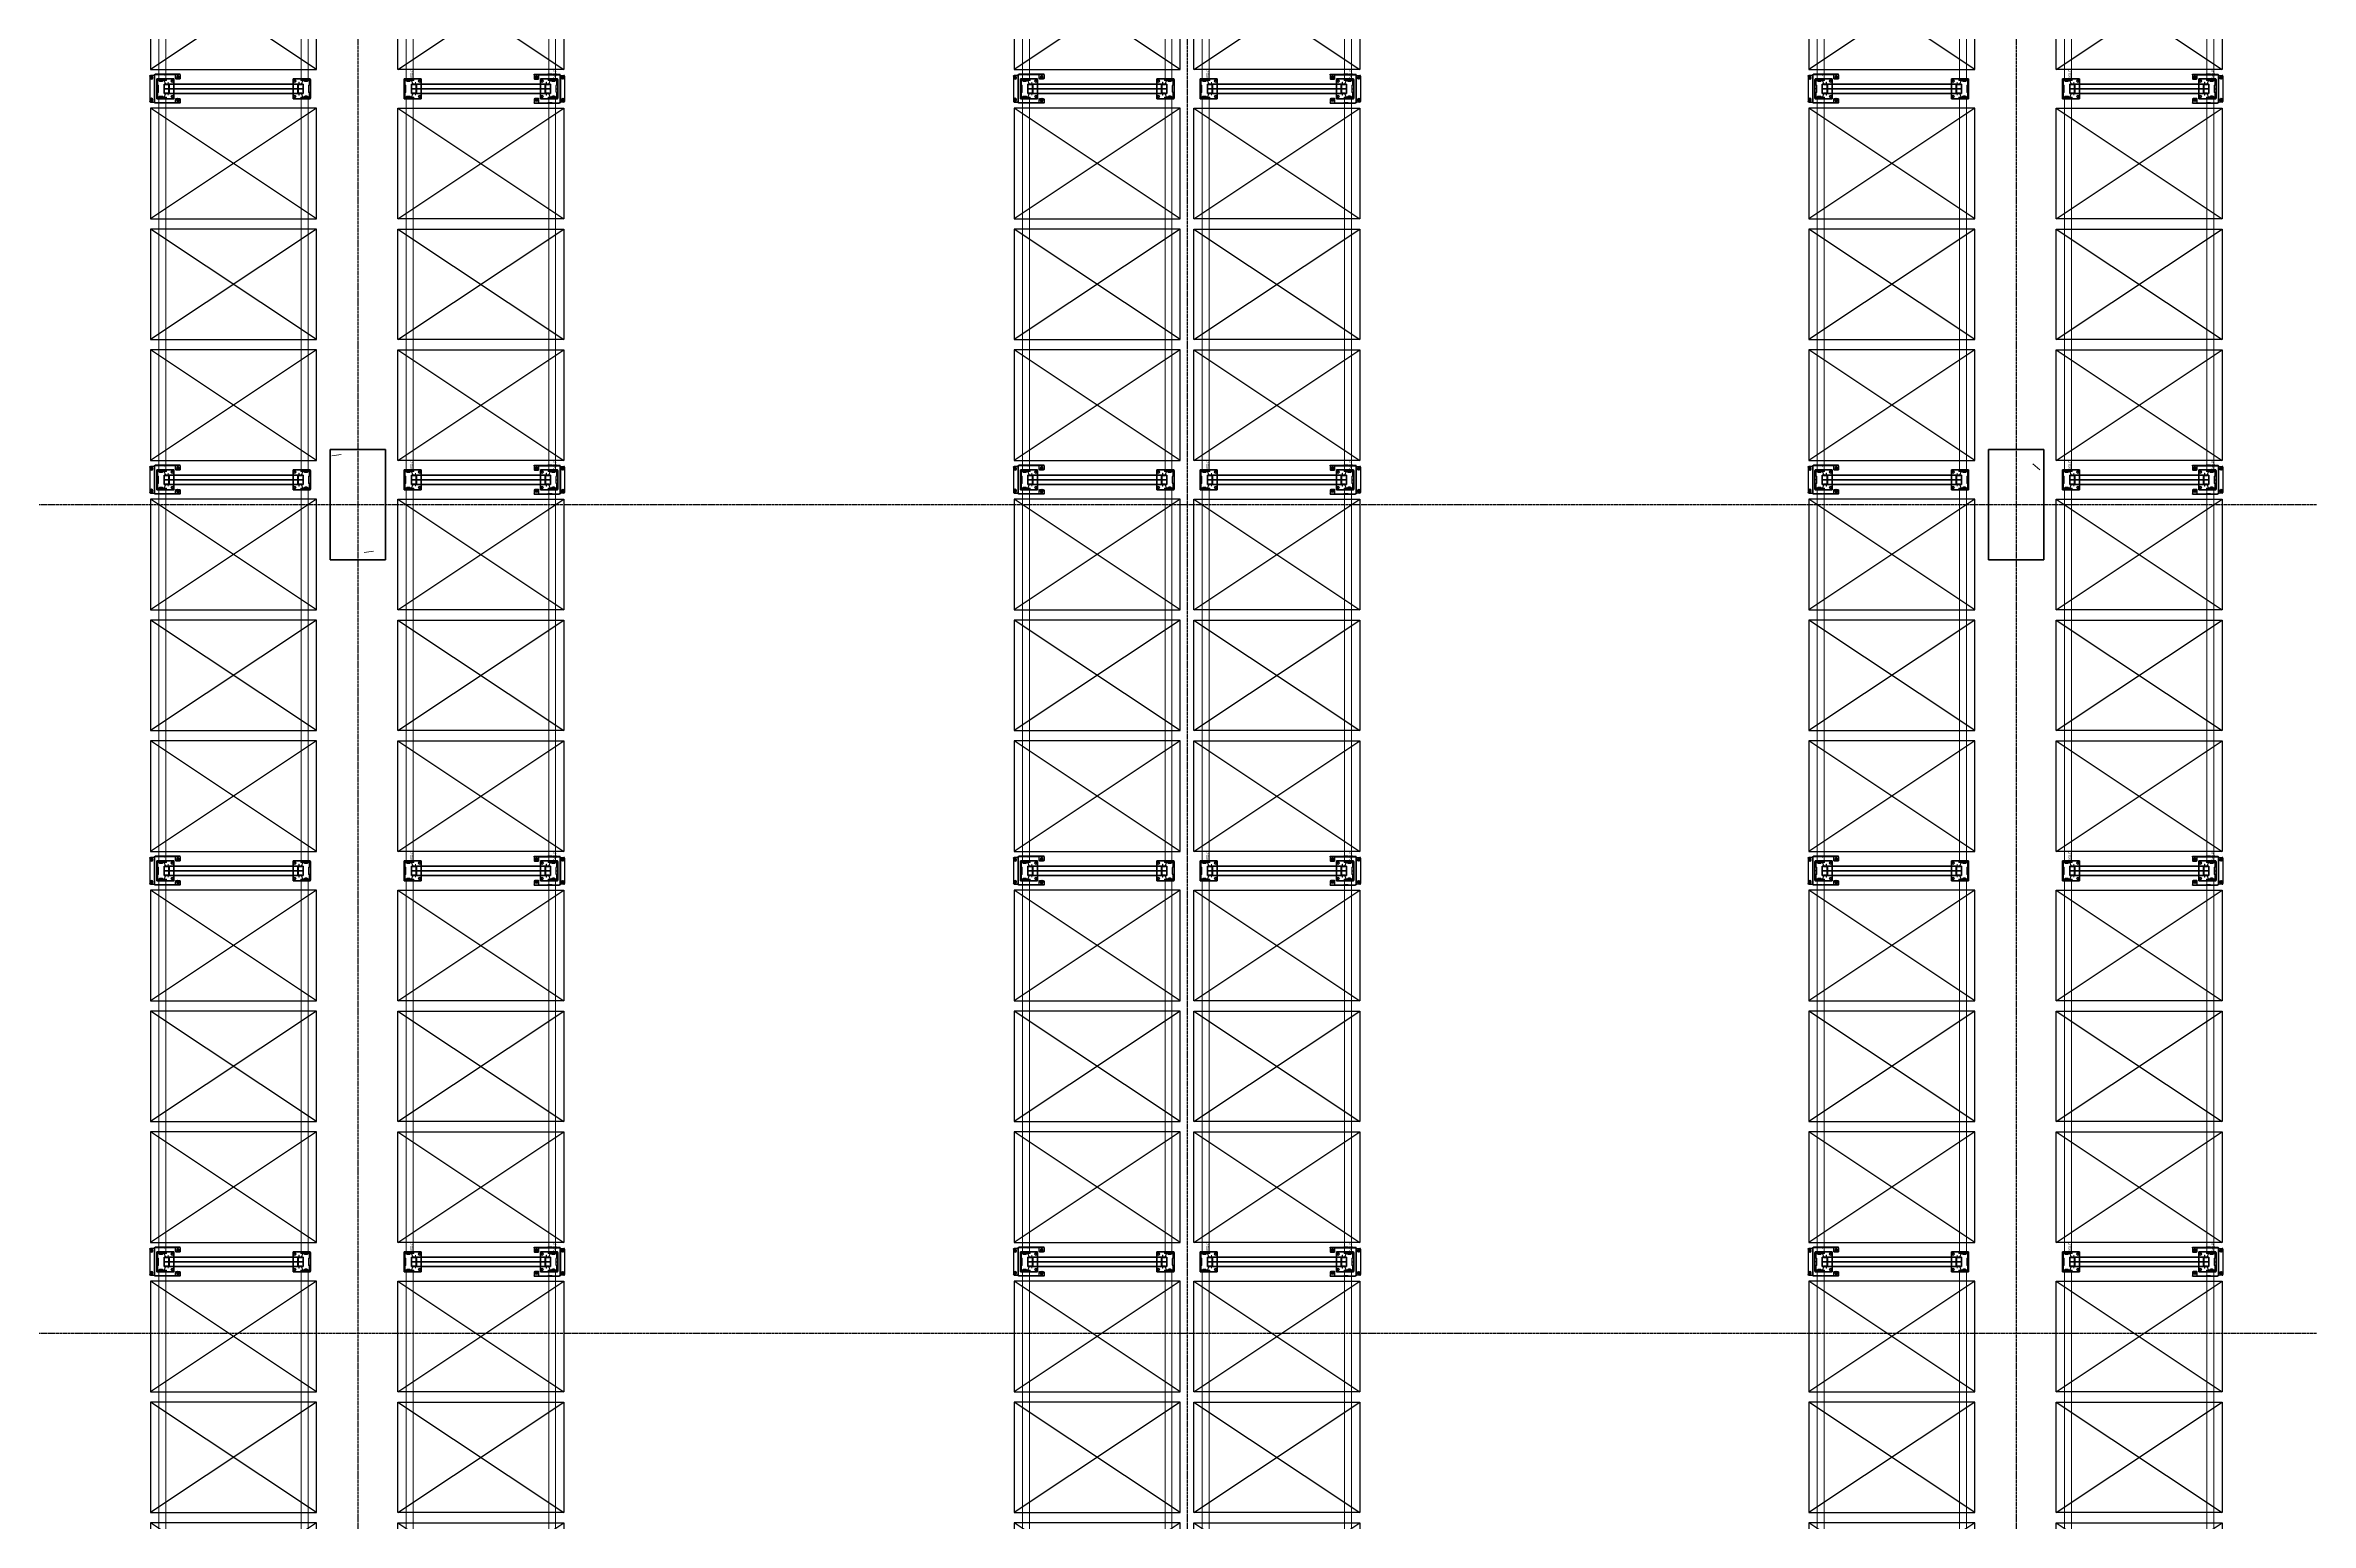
# Model space of a CAD drawing. Header units: millimetres. Extents: x 2140 to 223837, y 2113 to 170313.
# Drawn here: x 73900 to 90293, y 76390 to 87083 of the extents above; entities that cross this region are included whole.
import ezdxf

# ---------------------------------------------------------------- set-up
doc = ezdxf.new("R2010")
doc.units = ezdxf.units.MM
doc.linetypes.add('Линия сетки', pattern=[22.225, 12.7, -3.175, 3.175, -3.175])
for name, color, linetype, lineweight in [('1.Балка', 5, 'Continuous', 0), ('3.Опора', 7, 'Continuous', 0), ('S-COLS', 7, 'Continuous', 18)]:
    doc.layers.add(name, color=color, linetype=linetype, lineweight=lineweight)
for name, color, linetype in [('12.Секция', 7, 'Continuous'), ('2.Стойка', 7, 'Continuous'), ('отбойники', 1, 'Continuous'), ('Размеры', 7, 'Continuous'), ('Стены', 7, 'Continuous')]:
    doc.layers.add(name, color=color, linetype=linetype)
doc.styles.add('Курсив', font='isocpeui.ttf')
doc.dimstyles.new('Рзм блок', dxfattribs={"dimtxt": 40, "dimasz": 80, "dimexe": 0.18, "dimexo": 0, "dimgap": 5, "dimtad": 1, "dimtoh": 1, "dimdec": 0, "dimzin": 0, "dimdsep": 46, "dimtxsty": 'Курсив', "dimblk": 'NONE', "dimcen": 0.09, "dimse1": 1, "dimse2": 1, "dimsd1": 1, "dimsd2": 1, "dimadec": 0, "dimazin": 0, "dimtfac": 1, "dimtdec": 0, "dimtofl": 0, "dimtmove": 0, "dimatfit": 2, "dimldrblk": 'NONE', "dimfxl": 0.18, "dimtolj": 1, "dimtzin": 0, "dimarcsym": 0})

# ---------------------------------------------------------------- blocks, each defined once
blk = doc.blocks.new('Опора FSус 120')
at = {"layer": '3.Опора', "color": 0, "linetype": 'Continuous', "lineweight": 25}
for p, q in [((-73, 120), (-73, 5)), ((68, 125), (-68, 125)), ((-68, 0), (68, 0)), ((-34, 85), (-34, 71)), ((-34, 61), (-34, 71)), ((-31, 61), (-34, 61)), ((-31, 85), (-31, 71)), ((-31, 71), (-31, 61)), ((28, 91), (-28, 91)), ((28, 88), (-28, 88)), ((31, 71), (31, 85)), ((31, 61), (31, 71)), ((34, 61), (31, 61)), ((34, 71), (34, 85)), ((34, 71), (34, 61)), ((73, 5), (73, 120))]:
    blk.add_line(p, q, dxfattribs=at)
at = {"layer": '3.Опора', "color": 0}
for p, q in [((-30, 73), (-35, 73)), ((30, 73), (35, 73))]:
    blk.add_line(p, q, dxfattribs=at)
for points in [[(-31, 77.5), (-34, 77.5), (-34, 68.5), (-31, 68.5)], [(31, 77.5), (34, 77.5), (34, 68.5), (31, 68.5)]]:
    blk.add_lwpolyline(points, close=True, dxfattribs=at)
at = {"layer": '3.Опора', "color": 0, "linetype": 'Continuous', "lineweight": 25}
for centre in [(-56, 112), (56, 112)]:
    blk.add_circle(centre, 7.5, dxfattribs=at)
for centre, radius, start, end in [((-68, 120), 5, 90, 180), ((-68, 5), 5, 180, 270), ((-28, 85), 6, 90, 180), ((-28, 85), 3, 90, 180), ((28, 85), 6, 0, 90), ((28, 85), 3, 0, 90), ((68, 120), 5, 0, 90), ((68, 5), 5, 270, 0)]:
    blk.add_arc(centre, radius, start, end, dxfattribs=at)
blk = doc.blocks.new('Стойка FSус 120')
at = {"color": 0, "linetype": 'ByBlock', "lineweight": 0}
for p, q in [((-60, 42), (-60, 35)), ((-60, 20), (-53, 20)), ((-60, 5), (-60, -1)), ((-58, 42), (-58, 35)), ((-58, 31), (-57, 31)), ((-57, 9), (-58, 9)), ((-58, 5), (-58, -1)), ((-38, 53), (-57, 46)), ((-38, 51), (-57, 44)), ((-57, 33), (-56, 32)), ((-56, 8), (-57, 7)), ((-56, 29), (-56, 11)), ((-56, 26), (-54, 26)), ((-54, 14), (-56, 14)), ((-54, 29), (-54, 11)), ((-47, 73), (-39, 73)), ((-47, 73), (-47, 71)), ((-47, 71), (-39, 71)), ((-38, 62), (-34, 62)), ((-37, 69), (-37, 55)), ((-35, 66), (-37, 66)), ((-37, 58), (-35, 58)), ((-35, 69), (-35, 55)), ((-28, -2), (-26, 0)), ((-23, 2), (23, 2)), ((-23, 0), (23, 0)), ((26, 0), (28, -2)), ((38, 62), (34, 62)), ((35, 55), (35, 69)), ((37, 66), (35, 66)), ((35, 58), (37, 58)), ((37, 55), (37, 69)), ((57, 46), (38, 53)), ((57, 44), (38, 51)), ((39, 73), (47, 73)), ((39, 71), (47, 71)), ((47, 73), (47, 71)), ((60, 20), (53, 20)), ((54, 11), (54, 29)), ((56, 26), (54, 26)), ((54, 14), (56, 14)), ((56, 32), (57, 33)), ((56, 11), (56, 29)), ((57, 7), (56, 8)), ((57, 31), (58, 31)), ((58, 9), (57, 9)), ((58, 35), (58, 42)), ((58, -1), (58, 5)), ((60, 35), (60, 42)), ((60, -1), (60, 5)), ((-56, -3), (-48, -3)), ((-56, -5), (-48, -5)), ((-48, -3), (-46, -3)), ((-48, -3), (-48, -5)), ((-46, -5), (-48, -5)), ((-46, -3), (-46, -3)), ((-46, -3), (-37, -3)), ((-46, -5), (-46, -5)), ((-37, -5), (-46, -5)), ((-37, -3), (-36, -3)), ((-36, -5), (-37, -5)), ((-36, -3), (-29, -3)), ((-36, -3), (-36, -5)), ((-36, -5), (-29, -5)), ((-26, -3), (-25, -1)), ((25, -1), (26, -3)), ((29, -3), (36, -3)), ((29, -5), (36, -5)), ((37, -3), (36, -3)), ((36, -3), (36, -5)), ((36, -5), (37, -5)), ((46, -3), (37, -3)), ((37, -5), (46, -5)), ((48, -3), (46, -3)), ((46, -3), (46, -3)), ((46, -5), (48, -5)), ((46, -5), (46, -5)), ((48, -3), (56, -3)), ((48, -3), (48, -5)), ((48, -5), (56, -5))]:
    blk.add_line(p, q, dxfattribs=at)
for centre, radius, start, end in [((-56, 42), 4, 110, 180), ((-56, 35), 4, 180, 240), ((-56, 5), 4, 120, 180), ((-56, 42), 2, 110, 180), ((-56, 35), 2, 180, 240), ((-56, 5), 2, 120, 180), ((-58, 29), 2, 0, 60), ((-58, 11), 2, 300, 0), ((-58, 29), 4, 0, 60), ((-58, 11), 4, 300, 0), ((-39, 69), 4, 0, 90), ((-39, 69), 2, 0, 90), ((-39, 55), 4, 290, 0), ((-39, 55), 2, 290, 0), ((-23, -2), 4, 90, 150), ((-23, -2), 2, 90, 150), ((23, -2), 4, 30, 90), ((23, -2), 2, 30, 90), ((39, 69), 4, 90, 180), ((39, 55), 4, 180, 250), ((39, 69), 2, 90, 180), ((39, 55), 2, 180, 250), ((58, 29), 4, 120, 180), ((58, 11), 4, 180, 240), ((58, 29), 2, 120, 180), ((58, 11), 2, 180, 240), ((56, 42), 4, 0, 70), ((56, 42), 2, 0, 70), ((56, 35), 2, 300, 0), ((56, 5), 2, 0, 60), ((56, 35), 4, 300, 0), ((56, 5), 4, 0, 60), ((-56, -1), 4, 180, 270), ((-56, -1), 2, 180, 270), ((-29, -1), 2, 270, 330), ((-29, -1), 4, 270, 330), ((29, -1), 4, 210, 270), ((29, -1), 2, 210, 270), ((56, -1), 2, 270, 0), ((56, -1), 4, 270, 0)]:
    blk.add_arc(centre, radius, start, end, dxfattribs=at)
blk = doc.blocks.new('*D332')
at = {"layer": 'Defpoints', "color": 0, "linetype": 'ByBlock', "transparency": 16777216}
for p in [(65, 55), (65, 26), (2765, 55)]:
    blk.add_point(p, dxfattribs=at)
at = {"layer": 'Defpoints', "color": 0, "linetype": 'ByBlock', "transparency": 16777216, "insert": (2724, 41), "char_height": 20, "attachment_point": 5, "style": 'Курсив'}
blk.add_mtext('\\A1;2700', dxfattribs=at)
blk = doc.blocks.new('_None')
blk = doc.blocks.new('*D333')
at = {"layer": 'Defpoints', "color": 0, "linetype": 'ByBlock', "transparency": 16777216}
for p in [(65, 1064), (65, 1035), (2765, 1035)]:
    blk.add_point(p, dxfattribs=at)
at = {"layer": 'Defpoints', "color": 0, "linetype": 'ByBlock', "transparency": 16777216, "insert": (2724, 1080), "char_height": 20, "attachment_point": 5, "style": 'Курсив'}
blk.add_mtext('\\A1;2700', dxfattribs=at)
blk = doc.blocks.new('*U1979')
at = {"layer": 'Размеры', "color": 251, "true_color": 0x636466}
for p, q in [((-10, 0), (-5, 9)), ((-5, -9), (-10, 0)), ((-5, 9), (5, 9)), ((5, 9), (10, 0)), ((10, 0), (5, -9)), ((5, -9), (-5, -9))]:
    blk.add_line(p, q, dxfattribs=at)
for radius in [11, 5]:
    blk.add_circle((0, 0), radius, dxfattribs=at)
blk = doc.blocks.new('*U1980')
at = {"layer": 'Размеры', "color": 251, "true_color": 0x636466}
for p, q in [((-10, 0), (-5, 9)), ((-5, -9), (-10, 0)), ((-5, 9), (5, 9)), ((5, 9), (10, 0)), ((10, 0), (5, -9)), ((5, -9), (-5, -9))]:
    blk.add_line(p, q, dxfattribs=at)
for radius in [11, 5]:
    blk.add_circle((0, 0), radius, dxfattribs=at)
blk = doc.blocks.new('*U1981')
at = {"layer": 'Размеры', "color": 251, "true_color": 0x636466}
for p, q in [((-10, 0), (-5, 9)), ((-5, -9), (-10, 0)), ((-5, 9), (5, 9)), ((5, 9), (10, 0)), ((10, 0), (5, -9)), ((5, -9), (-5, -9))]:
    blk.add_line(p, q, dxfattribs=at)
for radius in [11, 5]:
    blk.add_circle((0, 0), radius, dxfattribs=at)
blk = doc.blocks.new('*U1975')
at = {"layer": 'Размеры', "color": 251, "true_color": 0x636466}
for p, q in [((-10, 0), (-5, 9)), ((-5, -9), (-10, 0)), ((-5, 9), (5, 9)), ((5, 9), (10, 0)), ((10, 0), (5, -9)), ((5, -9), (-5, -9))]:
    blk.add_line(p, q, dxfattribs=at)
for radius in [11, 5]:
    blk.add_circle((0, 0), radius, dxfattribs=at)
blk = doc.blocks.new('*U1875')
h = blk.add_hatch(color=0)
h.dxf.hatch_style = 1
h.paths.add_polyline_path([(105, 160), (101, 160), (101, 160), (101, 60), (105, 60)])
h.paths.add_polyline_path([(-101, 160), (-105, 160), (-105, 60), (-101, 60)])
h.paths.add_polyline_path([(105, -22), (105, 29), (101, 29), (101, -22), (101, -22, -0.414214), (97, -26), (-97, -26, -0.414214), (-101, -22), (-101, 29), (-105, 29), (-105, -22, 0.414214), (-97, -30), (97, -30, 0.414214)])
at = {"color": 0}
for p, q in [((-100, 54), (-106, 54)), ((-100, 34), (-106, 34)), ((106, 54), (100, 54)), ((106, 34), (100, 34))]:
    blk.add_line(p, q, dxfattribs=at)
at = {"color": 0, "linetype": 'Continuous', "lineweight": 25}
for p, q in [((-105, 160), (-101, 160)), ((-105, 160), (-105, 46)), ((-105, 46), (-105, 42)), ((-105, 46), (-105, 42)), ((-105, 46), (-105, 42)), ((-105, 42), (-105, -22)), ((-105, 42), (-105, -22)), ((-101, 160), (-101, 160)), ((-97, 160), (-101, 160)), ((-101, 160), (-101, 46)), ((-101, 125), (-97, 125)), ((-101, 42), (-101, 46)), ((-101, 42), (-101, 46)), ((-101, 42), (-101, 46)), ((-101, 42), (-101, -22)), ((-101, 42), (-101, -22)), ((-75, 160), (-97, 160)), ((-97, 125), (-75, 125)), ((-70, 130), (-70, 155)), ((70, 155), (70, 130)), ((97, 160), (75, 160)), ((75, 125), (97, 125)), ((101, 160), (97, 160)), ((97, 125), (101, 125)), ((101, 160), (101, 46)), ((101, 160), (105, 160)), ((101, 160), (101, 160)), ((101, 47), (101, 42)), ((101, 47), (101, 42)), ((101, 42), (101, 46)), ((101, 42), (101, -22)), ((101, 42), (101, -22)), ((105, 160), (105, 46)), ((105, 160), (105, 160)), ((105, 42), (105, 47)), ((105, 42), (105, 47)), ((105, 46), (105, 42)), ((105, 42), (105, -22)), ((105, 42), (105, -22)), ((97, -26), (-97, -26)), ((97, -30), (-97, -30)), ((-97, -30), (-97, -34)), ((-97, -56), (-97, -34)), ((92, -61), (-92, -61)), ((97, -34), (97, -30)), ((97, -34), (97, -56))]:
    blk.add_line(p, q, dxfattribs=at)
at = {"color": 61, "true_color": 0xedee99}
blk.add_line((0, 0), (0, -5), dxfattribs=at)
at = {"color": 0}
for points in [[(-101, 60), (-105, 60), (-105, 29), (-101, 29)], [(105, 60), (101, 60), (101, 29), (105, 29)]]:
    blk.add_lwpolyline(points, close=True, dxfattribs=at)
at = {"color": 0, "linetype": 'Continuous', "lineweight": 25}
for centre in [(-82, 143), (82, 143), (-80, -49), (80, -49)]:
    blk.add_circle(centre, 6, dxfattribs=at)
for centre, radius, start, end in [((-75, 155), 5, 0, 90), ((-75, 130), 5, 270, 0), ((75, 155), 5, 90, 180), ((75, 130), 5, 180, 270), ((-97, -22), 8, 180, 270), ((-97, -22), 4, 180, 270), ((-92, -56), 5, 180, 270), ((92, -56), 5, 270, 0), ((97, -22), 8, 270, 0), ((97, -22), 4, 270, 0)]:
    blk.add_arc(centre, radius, start, end, dxfattribs=at)
at = {"layer": 'отбойники', "color": 0, "rotation": 180}
for name, p in [('*U1981', (-82, 143)), ('*U1975', (82, 143)), ('*U1980', (-80, -49)), ('*U1979', (80, -49))]:
    blk.add_blockref(name, p, dxfattribs=at)
blk = doc.blocks.new('Сборный железобетон-Колонна 1 - 800x400-V45-В_АР_ПЭ_01 Этаж')
at = {"layer": 'S-COLS', "lineweight": 9}
h = blk.add_hatch(dxfattribs=at)
h.set_pattern_fill('FP_46', color=256, style=0, pattern_type=2)
h.set_pattern_definition([(320, (847.8, 12276.9), (-127.51, -1457.47), [152.4, -1676.4]), (265, (847.8, 12276.9), (1528.45, 281.94), [121.92, -1341.12]), (10.451, (837.2, 12155.4), (1400.93, -1175.54), [129.52, -1424.72]), (316.184, (1254.2, 12276.9), (-336.34, -2168.63), [228.6, -2514.6]), (6.636, (1226.2, 12096.2), (1979.42, -1899.22), [194.28, -2137.08]), (261.184, (1254.2, 12277), (1979.4, -1899.24), [182.88, -2011.68]), (291, (1152.6, 12073.7), (-818.12, -1212.91), [152.4, -1676.4]), (236, (1152.6, 12073.7), (1473.5, -494.42), [121.92, -1341.12]), (341.451, (1084.4, 11972.6), (655.37, -1707.34), [129.52, -1424.72]), (307.5, (847.8, 12276.9), (676.44, -24.71), [67.056, -1257.81, 67.056, -2640.584]), (307.5, (847.8, 12276.9), (676.44, -24.71), [-1391.92, -1294.384, 67.056, -1279.144]), (277.5, (847.8, 12276.9), (801.444, -534.558), [67.056, -709.17, 67.056, -1227.33, -513.08]), (277.5, (847.8, 12276.9), (801.444, -534.558), [-2070.61, 67.06, -446.02]), (237.5, (847.8, 12730.04), (-45.831, -1084.728), [67.056, -440.944, 67.056, -1517.904, -2103.12]), (237.5, (847.8, 12730.04), (-45.831, -1084.728), [-2092.96, 67.06, -2036.06]), (227.5, (847.8, 12933.2), (203.414, -1185.035), [67.056, -593.344, 67.056, -985.52, -1493.52]), (227.5, (847.8, 12933.2), (203.414, -1185.035), [-1712.98, 67.06, -1426.46])])
h.paths.add_polyline_path([(-425, 225), (-425, -175), (375, -175), (375, 225)], flags=0)
at = {"layer": 'S-COLS', "lineweight": 40}
for p, q in [((375, 225), (-425, 225)), ((-425, 225), (-425, 215)), ((-425, 215), (-425, -165)), ((375, 215), (375, 225)), ((375, -165), (375, 215)), ((-425, -165), (-425, -175)), ((-425, -175), (375, -175)), ((375, -175), (375, -165))]:
    blk.add_line(p, q, dxfattribs=at)
blk = doc.blocks.new('Сборный железобетон-Колонна 1 - 800x400-V46-В_АР_ПЭ_01 Этаж')
at = {"layer": 'S-COLS', "lineweight": 9}
h = blk.add_hatch(dxfattribs=at)
h.set_pattern_fill('FP_47', color=256, style=0, pattern_type=2)
h.set_pattern_definition([(320, (847.8, 24276.9), (-127.51, -1457.47), [152.4, -1676.4]), (265, (847.8, 24276.9), (1528.45, 281.94), [121.92, -1341.12]), (10.451, (837.2, 24155.4), (1400.93, -1175.54), [129.52, -1424.72]), (316.184, (1254.2, 24276.9), (-336.34, -2168.63), [228.6, -2514.6]), (6.636, (1226.2, 24096.2), (1979.42, -1899.22), [194.28, -2137.08]), (261.184, (1254.2, 24277), (1979.4, -1899.24), [182.88, -2011.68]), (291, (1152.6, 24073.7), (-818.12, -1212.915), [152.4, -1676.4]), (236, (1152.6, 24073.7), (1473.5, -494.42), [121.92, -1341.12]), (341.451, (1084.4, 23972.6), (655.37, -1707.34), [129.52, -1424.72]), (307.5, (847.8, 24276.9), (676.44, -24.709), [67.056, -1257.808, 67.056, -2640.584]), (307.5, (847.8, 24276.9), (676.44, -24.709), [-1391.92, -1294.384, 67.056, -1279.144]), (277.5, (847.8, 24276.9), (801.444, -534.558), [67.056, -709.168, 67.056, -1227.328, -513.08]), (277.5, (847.8, 24276.9), (801.444, -534.558), [-2070.61, 67.056, -446.024]), (237.5, (847.8, 24730.04), (-45.831, -1084.728), [67.056, -440.944, 67.056, -1517.904, -2103.12]), (237.5, (847.8, 24730.04), (-45.831, -1084.728), [-2092.96, 67.056, -2036.064]), (227.5, (847.8, 24933.2), (203.414, -1185.035), [67.056, -593.344, 67.056, -985.52, -1493.52]), (227.5, (847.8, 24933.2), (203.414, -1185.035), [-1712.976, 67.056, -1426.464])])
h.paths.add_polyline_path([(-425, -165), (-425, -175), (375, -175), (375, 225), (-425, 225), (-425, 215)], flags=0)
at = {"layer": 'S-COLS', "lineweight": 40}
for p, q in [((375, 225), (-425, 225)), ((-425, 225), (-425, 215)), ((-425, 215), (-425, -165)), ((375, 215), (375, 225)), ((375, -165), (375, 215)), ((-425, -165), (-425, -175)), ((-425, -175), (375, -175)), ((375, -175), (375, -165))]:
    blk.add_line(p, q, dxfattribs=at)
blk = doc.blocks.new('Помещение')
at = {"color": 9, "linetype": 'Линия сетки', "true_color": 0xc7c8ca}
for p, q in [((74021.9036, 162172.4828), (74021.9036, 22887.2413)), ((80021.9036, 162172.4828), (80021.9036, 22887.2413)), ((86021.9036, 162172.4828), (86021.9036, 22887.2413)), ((113992.9741, 81644.9347), (7061.0864, 81644.9347)), ((113992.9741, 75644.9347), (7061.0864, 75644.9347))]:
    blk.add_line(p, q, dxfattribs=at)
at = {"rotation": 90.0000000000002}
for name, p in [('Сборный железобетон-Колонна 1 - 800x400-V45-В_АР_ПЭ_01 Этаж', (74046.9036, 81669.9347)), ('Сборный железобетон-Колонна 1 - 800x400-V45-В_АР_ПЭ_01 Этаж', (74046.9036, 81669.9347)), ('Сборный железобетон-Колонна 1 - 800x400-V46-В_АР_ПЭ_01 Этаж', (86046.9036, 81669.9347)), ('Сборный железобетон-Колонна 1 - 800x400-V46-В_АР_ПЭ_01 Этаж', (86046.9036, 81669.9347))]:
    blk.add_blockref(name, p, dxfattribs=at)
blk = doc.blocks.new('*U326')
h = blk.add_hatch(color=0)
h.dxf.hatch_style = 1
h.paths.add_polyline_path([(65, 1039), (65, 1031), (61, 1031), (61, 1039), (61, 1091, 0.4142136), (57, 1095), (35.5, 1095), (27.5, 1095), (27.5, 1099), (35.5, 1099), (57, 1099, -0.4142136), (65, 1091)])
h = blk.add_hatch(color=0)
h.dxf.hatch_style = 1
h.paths.add_polyline_path([(2802.5, 1095), (2794.5, 1095), (2773, 1095, 0.4142136), (2769, 1091), (2769, 1039), (2769, 1031), (2765, 1031), (2765, 1039), (2765, 1091, -0.4142136), (2773, 1099), (2794.5, 1099), (2802.5, 1099)])
h = blk.add_hatch(color=0)
h.dxf.hatch_style = 1
h.paths.add_polyline_path([(65, 51), (65, 59), (61, 59), (61, 51), (61, -1, -0.4142136), (57, -5), (35.5, -5), (27.5, -5), (27.5, -9), (35.5, -9), (57, -9, 0.4142136), (65, -1)])
h = blk.add_hatch(color=0)
h.dxf.hatch_style = 1
h.paths.add_polyline_path([(2802.5, -5), (2794.5, -5), (2773, -5, -0.4142136), (2769, -1), (2769, 51), (2769, 59), (2765, 59), (2765, 51), (2765, -1, 0.4142136), (2773, -9), (2794.5, -9), (2802.5, -9)])
at = {"color": 18, "true_color": 0x000000}
for points in [[(-34, 1048), (0, 1048), (0, 42), (-34, 42)], [(0, 1048), (34, 1048), (34, 42), (0, 42)], [(2830, 1048), (2796, 1048), (2796, 42), (2830, 42)], [(2864, 1048), (2830, 1048), (2830, 42), (2864, 42)]]:
    blk.add_lwpolyline(points, close=True, dxfattribs=at)
at = {"color": 61, "true_color": 0xedee99}
for points in [[(54, 1064.5), (56, 1064.5), (56, 1075.5), (54, 1075.5)], [(58, 1064.5), (60, 1064.5), (60, 1075.5), (58, 1075.5)], [(54, 25.5), (56, 25.5), (56, 14.5), (54, 14.5)], [(58, 25.5), (60, 25.5), (60, 14.5), (58, 14.5)]]:
    blk.add_lwpolyline(points, close=True, dxfattribs=at)
at = {"layer": '1.Балка', "color": 0, "linetype": 'ByBlock'}
for p, q in [((35.5, 1099), (27.5, 1099)), ((27.5, 1099), (27.5, 1095)), ((27.5, 1095), (35.5, 1095)), ((57, 1099), (35.5, 1099)), ((57, 1095), (35.5, 1095)), ((61, 1039), (61, 1091)), ((61, 1039), (61, 1031)), ((61, 1031), (65, 1031)), ((65, 1039), (65, 1091)), ((65, 1085.5), (2765, 1085.5)), ((2765, 1085.5), (65, 1085.5)), ((65, 1031), (65, 1039)), ((2765, 1035.5), (65, 1035.5)), ((2765, 1039), (2765, 1091)), ((2765, 1031), (2765, 1039)), ((2769, 1031), (2765, 1031)), ((2769, 1039), (2769, 1091)), ((2769, 1039), (2769, 1031)), ((2773, 1099), (2794.5, 1099)), ((2773, 1095), (2794.5, 1095)), ((2794.5, 1099), (2802.5, 1099)), ((2802.5, 1095), (2794.5, 1095)), ((2802.5, 1099), (2802.5, 1095)), ((61, 59), (65, 59)), ((61, 51), (61, 59)), ((61, 51), (61, -1)), ((65, 59), (65, 51)), ((2765, 54.5), (65, 54.5)), ((65, 51), (65, -1)), ((65, 4.5), (2765, 4.5)), ((2765, 4.5), (65, 4.5)), ((2769, 59), (2765, 59)), ((2765, 59), (2765, 51)), ((2765, 51), (2765, -1)), ((2769, 51), (2769, 59)), ((2769, 51), (2769, -1)), ((27.5, -9), (27.5, -5)), ((27.5, -5), (35.5, -5)), ((35.5, -9), (27.5, -9)), ((57, -5), (35.5, -5)), ((57, -9), (35.5, -9)), ((2773, -5), (2794.5, -5)), ((2773, -9), (2794.5, -9)), ((2802.5, -5), (2794.5, -5)), ((2794.5, -9), (2802.5, -9)), ((2802.5, -9), (2802.5, -5))]:
    blk.add_line(p, q, dxfattribs=at)
for centre, radius, start, end in [((57, 1091), 8, 0, 90), ((57, 1091), 4, 0, 90), ((2773, 1091), 8, 90, 180), ((2773, 1091), 4, 90, 180), ((57, -1), 4, 270, 0), ((57, -1), 8, 270, 0), ((2773, -1), 8, 180, 270), ((2773, -1), 4, 180, 270)]:
    blk.add_arc(centre, radius, start, end, dxfattribs=at)
at = {"layer": '2.Стойка', "color": 61, "linetype": 'ByBlock', "true_color": 0xedee99}
for p, q in [((60, 1070), (52.3, 1070)), ((60, 20), (52.3, 20))]:
    blk.add_line(p, q, dxfattribs=at)
at = {"layer": '2.Стойка', "color": 18, "true_color": 0x000000, "xscale": -1, "rotation": 180}
blk.add_blockref('Стойка FSус 120', (0, 1090), dxfattribs=at)
at = {"layer": '2.Стойка', "color": 18, "true_color": 0x000000, "rotation": 180}
blk.add_blockref('Стойка FSус 120', (2830, 1090), dxfattribs=at)
at = {"layer": '2.Стойка', "color": 18, "true_color": 0x000000}
blk.add_blockref('Стойка FSус 120', (0, 0), dxfattribs=at)
at = {"layer": '2.Стойка', "color": 18, "true_color": 0x000000, "xscale": -1}
blk.add_blockref('Стойка FSус 120', (2830, 0), dxfattribs=at)
at = {"layer": '3.Опора', "color": 18, "true_color": 0x000000, "xscale": -1, "rotation": 180}
blk.add_blockref('Опора FSус 120', (0, 1101), dxfattribs=at)
at = {"layer": '3.Опора', "color": 18, "true_color": 0x000000, "rotation": 180}
blk.add_blockref('Опора FSус 120', (2830, 1101), dxfattribs=at)
at = {"layer": '3.Опора', "color": 18, "true_color": 0x000000}
blk.add_blockref('Опора FSус 120', (0, -11), dxfattribs=at)
at = {"layer": '3.Опора', "color": 18, "true_color": 0x000000, "xscale": -1}
blk.add_blockref('Опора FSус 120', (2830, -11), dxfattribs=at)
at = {"layer": 'Defpoints', "color": 0, "linetype": 'ByBlock'}
for base, p1, p2, picture, middle in [((65, 1064.4), (2765, 1035.5), (65, 1035.5), '*D333', (2724.3, 1064.4)), ((65, 25.6), (2765, 54.5), (65, 54.5), '*D332', (2724.3, 25.6))]:
    dim = blk.add_linear_dim(base=base, p1=p1, p2=p2, dimstyle='Рзм блок', override={"dimtxt": 20}, dxfattribs=at)
    dim.commit()
    dim.dimension.update_dxf_attribs({"geometry": picture, "text_midpoint": middle, "dimtype": 128})
blk = doc.blocks.new('Секц ЕПМ 2700')
at = {"color": 0}
for points in [[(140, 44), (940, 44), (940, -1156), (140, -1156)], [(1015, 44), (1815, 44), (1815, -1156), (1015, -1156)], [(1890, 44), (2690, 44), (2690, -1156), (1890, -1156)]]:
    blk.add_lwpolyline(points, close=True, dxfattribs=at)
for points in [[(140, -1156), (940, 44), (940, -1156), (140, 44)], [(1015, -1156), (1815, 44), (1815, -1156), (1015, 44)], [(1890, -1156), (2690, 44), (2690, -1156), (1890, 44)]]:
    blk.add_lwpolyline(points, dxfattribs=at)
at = {"color": 1, "rotation": 180}
for p in [(0, -11), (2830, -11)]:
    blk.add_blockref('*U1875', p, dxfattribs=at)
at = {"layer": '12.Секция', "color": 1}
blk.add_blockref('*U326', (0, -1101), dxfattribs=at)

msp = doc.modelspace()

# ---------------------------------------------------------------- block references
at = {"xscale": -1, "rotation": 89.99999999999184}
for p in [(74705.7, 89597.9), (80955.7, 89597.9), (86705.7, 89597.9), (74705.7, 86767.9), (80955.7, 86767.9), (86705.7, 86767.9), (74705.7, 83937.9), (80955.7, 83937.9), (86705.7, 83937.9), (74705.7, 81107.9), (80955.7, 81107.9), (86705.7, 81107.9), (74705.7, 78277.9), (80955.7, 78277.9), (86705.7, 78277.9)]:
    msp.add_blockref('Секц ЕПМ 2700', p, dxfattribs=at)
at = {"rotation": 270.0000000000082}
for p in [(77607.7, 89597.9), (83367.7, 89597.9), (89607.7, 89597.9), (77607.7, 86767.9), (83367.7, 86767.9), (89607.7, 86767.9), (77607.7, 83937.9), (83367.7, 83937.9), (89607.7, 83937.9), (77607.7, 81107.9), (83367.7, 81107.9), (89607.7, 81107.9), (77607.7, 78277.9), (83367.7, 78277.9), (89607.7, 78277.9)]:
    msp.add_blockref('Секц ЕПМ 2700', p, dxfattribs=at)

# ---------------------------------------------------------------- next in the draw order: block references
at = {"layer": 'Стены'}
msp.add_blockref('Помещение', (2139.8, 2112.9), dxfattribs=at)

doc.saveas('drawing.dxf')
